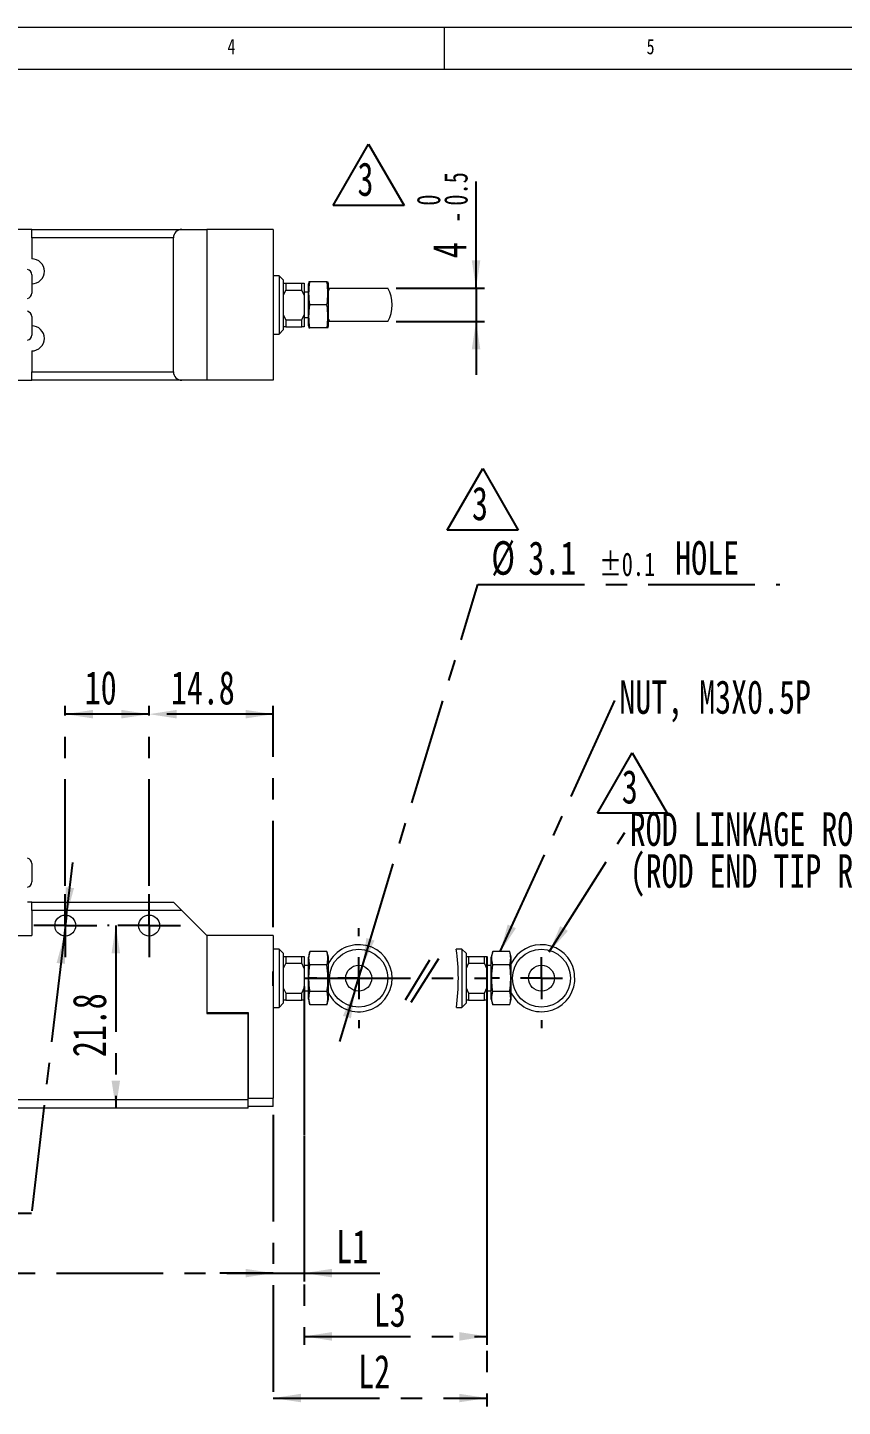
# Model space of a CAD drawing. Header units: millimetres. Extents: x 5 to 415, y 5 to 292.
# Drawn here: x 160.3 to 257.5, y 127.5 to 292 of the extents above; entities that cross this region are included whole.
import ezdxf

# ---------------------------------------------------------------- set-up
doc = ezdxf.new("R2010")
doc.units = ezdxf.units.MM
doc.linetypes.add('CENTERX2', pattern=[20.32, 12.7, -2.54, 2.54, -2.54])
doc.layers.add('CENTER_LINE', color=7, linetype='CENTERX2')
doc.layers.add('DIMENSION', color=7, linetype='Continuous')
doc.styles.add('SLDTEXTSTYLE0', font='TXT', dxfattribs={"width": 0.7})
doc.styles.add('SLDTEXTSTYLE3', font='TXT', dxfattribs={"width": 0.75})
doc.dimstyles.new('SLDDIMSTYLE0', dxfattribs={"dimtxt": 4, "dimasz": 3.302, "dimexe": 0, "dimexo": 0.0625, "dimgap": 1, "dimtad": 1, "dimrnd": 1e-09, "dimzin": 12, "dimdsep": 46, "dimtxsty": 'SLDTEXTSTYLE0', "dimsah": 1, "dimcen": 0.09, "dimadec": 0, "dimazin": 3, "dimtfac": 1, "dimtofl": 0, "dimtmove": 0, "dimatfit": 3, "dimfxl": 1, "dimfrac": 2, "dimtolj": 1, "dimtzin": 12, "dimarcsym": 0})
doc.dimstyles.new('SLDDIMSTYLE1', dxfattribs={"dimtxt": 4, "dimasz": 3.302, "dimexe": 0, "dimexo": 0.0625, "dimgap": 1, "dimtad": 1, "dimrnd": 1e-09, "dimzin": 12, "dimdsep": 46, "dimtxsty": 'SLDTEXTSTYLE0', "dimsah": 1, "dimcen": 0.09, "dimadec": 0, "dimazin": 3, "dimtfac": 1, "dimtmove": 0, "dimatfit": 0, "dimfxl": 1, "dimfrac": 2, "dimtolj": 1, "dimtzin": 12, "dimarcsym": 0})
doc.dimstyles.new('SLDDIMSTYLE2', dxfattribs={"dimtxt": 4, "dimasz": 3.302, "dimexe": 0, "dimexo": 0.0625, "dimgap": 1, "dimtad": 0, "dimtih": 1, "dimtoh": 1, "dimrnd": 1e-09, "dimzin": 12, "dimdsep": 46, "dimtxsty": 'SLDTEXTSTYLE0', "dimsah": 1, "dimcen": 0, "dimadec": 0, "dimazin": 3, "dimtol": 1, "dimtp": 0.1, "dimtm": 0.1, "dimtfac": 1, "dimtmove": 0, "dimatfit": 3, "dimfxl": 1, "dimfrac": 2, "dimtolj": 1, "dimarcsym": 0})
doc.dimstyles.new('SLDDIMSTYLE4', dxfattribs={"dimtxt": 4, "dimasz": 3.302, "dimexe": 0, "dimexo": 0.0625, "dimgap": 1, "dimtad": 0, "dimtih": 1, "dimtoh": 1, "dimrnd": 1e-09, "dimzin": 12, "dimdsep": 46, "dimtxsty": 'SLDTEXTSTYLE0', "dimsah": 1, "dimcen": 0, "dimadec": 0, "dimazin": 3, "dimtfac": 1, "dimtmove": 0, "dimatfit": 3, "dimfxl": 1, "dimfrac": 2, "dimtolj": 1, "dimtzin": 12, "dimarcsym": 0})
doc.dimstyles.new('SLDDIMSTYLE6', dxfattribs={"dimtxt": 0.18, "dimasz": 3.302, "dimexe": 0, "dimexo": 0.0625, "dimgap": 0, "dimtad": 0, "dimtih": 1, "dimtoh": 1, "dimdec": 0, "dimrnd": 1e-09, "dimzin": 0, "dimdsep": 46, "dimtxsty": 'Standard', "dimsah": 1, "dimcen": 0.09, "dimadec": 0, "dimazin": 0, "dimtfac": 3.302, "dimtdec": 0, "dimtofl": 0, "dimtmove": 0, "dimatfit": 3, "dimfxl": 1, "dimfrac": 2, "dimtolj": 1, "dimtzin": 0, "dimarcsym": 0})
doc.dimstyles.new('SLDDIMSTYLE8', dxfattribs={"dimtxt": 4, "dimasz": 3.302, "dimexe": 0, "dimexo": 0.0625, "dimgap": 1, "dimtad": 1, "dimrnd": 1e-09, "dimzin": 12, "dimdsep": 46, "dimtxsty": 'SLDTEXTSTYLE0', "dimsah": 1, "dimcen": 0.09, "dimadec": 0, "dimazin": 3, "dimtol": 1, "dimtm": 0.5, "dimtfac": 1, "dimtmove": 0, "dimatfit": 0, "dimfxl": 1, "dimfrac": 2, "dimtolj": 1, "dimarcsym": 0})

# ---------------------------------------------------------------- blocks, each defined once
blk = doc.blocks.new('SW_NOTE_0_1')
at = {"layer": 'CENTER_LINE', "color": 0}
for p, q in [((-2.92, -0.01), (1.31, 7.32)), ((1.31, 7.32), (5.55, -0.01)), ((5.55, -0.01), (-2.92, -0.01))]:
    blk.add_line(p, q, dxfattribs=at)
at = {"layer": 'CENTER_LINE', "color": 0, "insert": (0, 5.16), "char_height": 4, "attachment_point": 1, "style": 'SLDTEXTSTYLE0'}
blk.add_mtext('3', dxfattribs=at)
blk = doc.blocks.new('SW_NOTE_0_2')
at = {"layer": 'CENTER_LINE', "color": 0}
for p, q in [((-2.94, -0.01), (1.29, 7.33)), ((1.29, 7.33), (5.53, -0.01)), ((5.53, -0.01), (-2.94, -0.01))]:
    blk.add_line(p, q, dxfattribs=at)
at = {"layer": 'CENTER_LINE', "color": 0, "insert": (0, 5.16), "char_height": 4, "attachment_point": 1, "style": 'SLDTEXTSTYLE0'}
blk.add_mtext('3', dxfattribs=at)
blk = doc.blocks.new('SW_NOTE_0_3')
at = {"layer": 'CENTER_LINE', "color": 0}
for p, q in [((-2.91, -0.01), (1.25, 7.21)), ((1.25, 7.21), (5.42, -0.01)), ((5.42, -0.01), (-2.91, -0.01))]:
    blk.add_line(p, q, dxfattribs=at)
at = {"layer": 'CENTER_LINE', "color": 0, "insert": (0, 5.16), "char_height": 4, "attachment_point": 1, "style": 'SLDTEXTSTYLE0'}
blk.add_mtext('3', dxfattribs=at)
blk = doc.blocks.new('_D')
at = {"layer": 'CENTER_LINE'}
for p, q in [((215.12, 169.66), (215.12, 127.48)), ((189.62, 162.26), (189.62, 127.48)), ((189.62, 128.48), (215.12, 128.48))]:
    blk.add_line(p, q, dxfattribs=at)
for points in [[(189.62, 128.48), (192.92, 127.98), (192.92, 128.99)], [(215.12, 128.48), (211.82, 128.99), (211.82, 127.98)]]:
    blk.add_solid(points, dxfattribs=at)
at = {"layer": 'CENTER_LINE', "insert": (199.77, 133.64), "char_height": 4, "attachment_point": 1, "style": 'SLDTEXTSTYLE0'}
blk.add_mtext('L2', dxfattribs=at)
blk = doc.blocks.new('_D_8')
at = {"layer": 'CENTER_LINE'}
for p, q in [((174.82, 189.61), (174.82, 211.08)), ((189.62, 184.66), (189.62, 211.08)), ((189.62, 210.08), (174.82, 210.08))]:
    blk.add_line(p, q, dxfattribs=at)
for points in [[(174.82, 210.08), (178.12, 209.57), (178.12, 210.59)], [(189.62, 210.08), (186.32, 210.59), (186.32, 209.57)]]:
    blk.add_solid(points, dxfattribs=at)
at = {"layer": 'CENTER_LINE', "insert": (177.42, 215.24), "char_height": 4, "attachment_point": 1, "style": 'SLDTEXTSTYLE0'}
blk.add_mtext('14.8', dxfattribs=at)
blk = doc.blocks.new('_D_9')
at = {"layer": 'CENTER_LINE'}
for p, q in [((164.82, 189.61), (164.82, 211.08)), ((174.82, 189.61), (174.82, 211.08)), ((174.82, 210.08), (164.82, 210.08))]:
    blk.add_line(p, q, dxfattribs=at)
for points in [[(164.82, 210.08), (168.12, 209.57), (168.12, 210.59)], [(174.82, 210.08), (171.52, 210.59), (171.52, 209.57)]]:
    blk.add_solid(points, dxfattribs=at)
at = {"layer": 'CENTER_LINE', "insert": (167.14, 215.24), "char_height": 4, "attachment_point": 1, "style": 'SLDTEXTSTYLE0'}
blk.add_mtext('10', dxfattribs=at)
blk = doc.blocks.new('_D_10')
at = {"layer": 'CENTER_LINE'}
for p, q in [((170.07, 184.86), (169.85, 184.86)), ((170.85, 184.86), (170.85, 163.06))]:
    blk.add_line(p, q, dxfattribs=at)
for points in [[(170.85, 184.86), (170.34, 181.55), (171.35, 181.55)], [(170.85, 163.06), (171.35, 166.36), (170.34, 166.36)]]:
    blk.add_solid(points, dxfattribs=at)
at = {"layer": 'CENTER_LINE', "insert": (165.69, 169.16), "char_height": 4, "attachment_point": 1, "rotation": 90, "style": 'SLDTEXTSTYLE0'}
blk.add_mtext('21.8', dxfattribs=at)
blk = doc.blocks.new('_D_12')
at = {"layer": 'CENTER_LINE'}
for p, q in [((102.82, 173.46), (102.82, 142.39)), ((189.62, 162.26), (189.62, 142.39)), ((102.82, 143.39), (189.62, 143.39))]:
    blk.add_line(p, q, dxfattribs=at)
for points in [[(102.82, 143.39), (106.12, 142.88), (106.12, 143.9)], [(189.62, 143.39), (186.32, 143.9), (186.32, 142.88)]]:
    blk.add_solid(points, dxfattribs=at)
at = {"layer": 'CENTER_LINE', "insert": (141.42, 148.55), "char_height": 4, "attachment_point": 1, "style": 'SLDTEXTSTYLE0'}
blk.add_mtext('86.8', dxfattribs=at)
blk = doc.blocks.new('_D_13')
at = {"layer": 'CENTER_LINE'}
for p, q in [((193.32, 174.98), (193.32, 142.39)), ((189.62, 162.26), (189.62, 142.39)), ((189.62, 143.39), (183.27, 143.39)), ((189.62, 143.39), (193.32, 143.39)), ((193.32, 143.39), (202.36, 143.39))]:
    blk.add_line(p, q, dxfattribs=at)
for points in [[(189.62, 143.39), (186.32, 143.9), (186.32, 142.88)], [(193.32, 143.39), (196.62, 142.88), (196.62, 143.9)]]:
    blk.add_solid(points, dxfattribs=at)
at = {"layer": 'CENTER_LINE', "insert": (197.15, 148.55), "char_height": 4, "attachment_point": 1, "style": 'SLDTEXTSTYLE0'}
blk.add_mtext('L1', dxfattribs=at)
blk = doc.blocks.new('_D_14')
at = {"layer": 'CENTER_LINE'}
for p, q in [((164.97, 186.1), (165.71, 192.4)), ((164.97, 186.1), (164.67, 183.61)), ((164.67, 183.61), (160.78, 150.51)), ((160.78, 150.51), (110.12, 150.51))]:
    blk.add_line(p, q, dxfattribs=at)
for points in [[(164.97, 186.1), (165.86, 189.32), (164.85, 189.44)], [(164.67, 183.61), (163.78, 180.39), (164.79, 180.28)]]:
    blk.add_solid(points, dxfattribs=at)
at = {"layer": 'CENTER_LINE', "char_height": 4, "attachment_point": 1, "style": 'SLDTEXTSTYLE0'}
for s, insert in [('2-M3X0.5P TAP HOLE', (110.12, 160.32)), ('DEPTH 8.5', (122.74, 155.66))]:
    blk.add_mtext(s, dxfattribs=dict(at, insert=insert))
blk = doc.blocks.new('_D_16')
at = {"layer": 'CENTER_LINE'}
for p, q in [((200.27, 180.06), (214.05, 225.57)), ((214.05, 225.57), (250.07, 225.57)), ((199.37, 177.09), (200.27, 180.06)), ((199.37, 177.09), (197.53, 171.02))]:
    blk.add_line(p, q, dxfattribs=at)
for points in [[(200.27, 180.06), (201.71, 183.07), (200.74, 183.37)], [(199.37, 177.09), (197.93, 174.08), (198.9, 173.79)]]:
    blk.add_solid(points, dxfattribs=at)
at = {"layer": 'CENTER_LINE', "attachment_point": 1, "style": 'SLDTEXTSTYLE0'}
for s, insert, char_height in [('%%c', (215.64, 230.72), 4), ('3.1', (220.06, 230.72), 4), ('HOLE', (237.58, 230.72), 4), ('±0.1', (228.53, 229.37), 2.8)]:
    blk.add_mtext(s, dxfattribs=dict(at, insert=insert, char_height=char_height))
blk = doc.blocks.new('SW_CENTERMARKSYMBOL_1')
at = {"layer": 'CENTER_LINE', "color": 0}
for p, q in [((0, 2.5), (0, 3.75)), ((0, 0), (0, 2.5)), ((-2.5, 0), (-3.75, 0)), ((0, 0), (-2.5, 0)), ((0, 0), (0, -2.5)), ((0, 0), (2.5, 0)), ((2.5, 0), (3.75, 0)), ((0, -2.5), (0, -3.75))]:
    blk.add_line(p, q, dxfattribs=at)
blk = doc.blocks.new('SW_CENTERMARKSYMBOL_2')
at = {"layer": 'CENTER_LINE', "color": 0}
for p, q in [((0, 2.5), (0, 3.75)), ((0, 0), (0, 2.5)), ((-2.5, 0), (-3.75, 0)), ((0, 0), (-2.5, 0)), ((0, 0), (0, -2.5)), ((0, 0), (2.5, 0)), ((2.5, 0), (3.75, 0)), ((0, -2.5), (0, -3.75))]:
    blk.add_line(p, q, dxfattribs=at)
blk = doc.blocks.new('SW_CENTERMARKSYMBOL_3')
at = {"layer": 'CENTER_LINE', "color": 0}
for p, q in [((0, 5), (0, 5.96)), ((0, 0), (0, 2.5)), ((-5, 0), (-5.96, 0)), ((0, 0), (-2.5, 0)), ((0, 0), (0, -2.5)), ((0, 0), (2.5, 0)), ((5, 0), (5.96, 0)), ((0, -5), (0, -5.96))]:
    blk.add_line(p, q, dxfattribs=at)
blk = doc.blocks.new('_D_24')
at = {"layer": 'CENTER_LINE'}
for p, q in [((213.82, 260.92), (213.82, 275.59)), ((204.28, 260.92), (214.82, 260.92)), ((213.82, 260.92), (213.82, 256.92)), ((204.28, 256.92), (214.82, 256.92)), ((213.82, 256.92), (213.82, 250.57))]:
    blk.add_line(p, q, dxfattribs=at)
for points in [[(213.82, 260.92), (214.33, 264.22), (213.31, 264.22)], [(213.82, 256.92), (213.31, 253.61), (214.33, 253.61)]]:
    blk.add_solid(points, dxfattribs=at)
at = {"layer": 'CENTER_LINE', "attachment_point": 1, "rotation": 90, "style": 'SLDTEXTSTYLE0'}
for s, insert, char_height in [('0.5', (210.01, 270.75), 2.8), ('0', (206.75, 270.75), 2.8), ('-', (210.01, 268.72), 2.8), ('4', (208.66, 264.49), 4)]:
    blk.add_mtext(s, dxfattribs=dict(at, insert=insert, char_height=char_height))
blk = doc.blocks.new('_D_29')
at = {"layer": 'CENTER_LINE'}
for p, q in [((193.32, 177.58), (193.32, 134.84)), ((215.12, 177.58), (215.12, 134.84)), ((193.32, 135.84), (215.12, 135.84))]:
    blk.add_line(p, q, dxfattribs=at)
for points in [[(193.32, 135.84), (196.62, 135.33), (196.62, 136.35)], [(215.12, 135.84), (211.82, 136.35), (211.82, 135.33)]]:
    blk.add_solid(points, dxfattribs=at)
at = {"layer": 'CENTER_LINE', "insert": (201.62, 140.99), "char_height": 4, "attachment_point": 1, "style": 'SLDTEXTSTYLE0'}
blk.add_mtext('L3', dxfattribs=at)
blk = doc.blocks.new('SW_NOTE_0_11')
at = {"layer": 'CENTER_LINE', "color": 0, "insert": (0.53, 2.43), "char_height": 4, "attachment_point": 1, "style": 'SLDTEXTSTYLE0'}
blk.add_mtext('NUT, M3X0.5P', dxfattribs=at)
blk = doc.blocks.new('SW_NOTE_0_12')
at = {"layer": 'CENTER_LINE', "color": 0, "char_height": 4, "attachment_point": 1, "style": 'SLDTEXTSTYLE0'}
for s, insert in [('ROD LINKAGE ROUND', (0.6, 2.4)), ('(ROD END TIP ROUND)', (0.6, -2.6))]:
    blk.add_mtext(s, dxfattribs=dict(at, insert=insert))
blk = doc.blocks.new('SW_CENTERMARKSYMBOL_10')
at = {"layer": 'CENTER_LINE', "color": 0}
for p, q in [((0, 0), (0, 2.5)), ((-5, 0), (-5.96, 0)), ((0, 0), (-2.5, 0)), ((0, 0), (0, -2.5)), ((0, 0), (2.5, 0)), ((0, -5), (0, -5.96))]:
    blk.add_line(p, q, dxfattribs=at)

msp = doc.modelspace()

# ---------------------------------------------------------------- linework, layer by layer
at = {"color": 7, "linetype": 'Continuous', "lineweight": 18}
for p, q in [((415, 292), (5, 292)), ((210, 292), (210, 287)), ((410.25, 287), (10, 287)), ((160.819, 267.917), (117.619, 267.917)), ((160.819, 267.917), (178.719, 267.917)), ((160.819, 266.917), (160.819, 267.917)), ((177.719, 266.917), (160.819, 266.917)), ((160.819, 266.917), (160.819, 264.417)), ((177.719, 250.917), (177.719, 266.917)), ((178.719, 267.917), (181.719, 267.917)), ((189.619, 267.917), (181.719, 267.917)), ((181.719, 267.917), (181.719, 249.917)), ((189.619, 267.917), (189.619, 249.917)), ((160.819, 262.517), (160.819, 260.317)), ((190.319, 262.397), (189.619, 262.397)), ((190.819, 261.897), (190.319, 262.397)), ((190.319, 262.397), (190.319, 255.437)), ((190.819, 261.897), (190.819, 255.937)), ((193.886, 261.667), (193.819, 261.417)), ((196.038, 261.667), (194, 261.667)), ((196.219, 261.417), (196.152, 261.667)), ((190.819, 261.511), (191.12, 261.511)), ((191.12, 260.689), (190.819, 260.076)), ((191.12, 261.511), (191.12, 260.689)), ((191.12, 261.511), (193.019, 261.511)), ((191.12, 260.689), (193.019, 260.689)), ((193.019, 260.689), (193.019, 261.511)), ((193.019, 261.511), (193.319, 261.511)), ((193.319, 260.078), (193.019, 260.689)), ((193.319, 261.511), (193.319, 260.078)), ((193.819, 260.417), (193.319, 260.417)), ((193.319, 260.078), (193.319, 257.743)), ((193.819, 256.417), (193.819, 261.417)), ((196.219, 256.417), (196.219, 261.417)), ((196.355, 260.917), (203.283, 260.917)), ((196.038, 258.917), (194, 258.917)), ((160.819, 257.517), (160.819, 255.317)), ((190.819, 257.743), (191.119, 257.132)), ((191.119, 257.132), (193.019, 257.132)), ((191.119, 257.132), (191.119, 256.311)), ((193.019, 257.132), (193.319, 257.743)), ((193.019, 256.311), (193.019, 257.132)), ((193.319, 257.743), (193.319, 256.311)), ((193.319, 257.417), (193.819, 257.417)), ((203.283, 256.917), (196.355, 256.917)), ((189.619, 255.437), (190.319, 255.437)), ((190.319, 255.437), (190.819, 255.937)), ((191.119, 256.311), (190.819, 256.311)), ((191.119, 256.311), (193.019, 256.311)), ((193.319, 256.311), (193.019, 256.311)), ((193.819, 256.417), (193.886, 256.167)), ((196.038, 256.167), (194, 256.167)), ((196.152, 256.167), (196.219, 256.417)), ((160.819, 253.417), (160.819, 250.917)), ((160.819, 250.917), (177.719, 250.917)), ((160.819, 249.917), (160.819, 250.917)), ((117.619, 249.917), (160.819, 249.917)), ((178.719, 249.917), (160.819, 249.917)), ((181.719, 249.917), (178.719, 249.917)), ((189.619, 249.917), (181.719, 249.917)), ((160.819, 192.259), (160.819, 191.159)), ((160.819, 191.159), (160.819, 190.059)), ((160.819, 187.656), (160.319, 187.656)), ((160.819, 187.656), (177.719, 187.656)), ((160.819, 186.656), (160.819, 187.656)), ((177.719, 187.656), (178.719, 186.656)), ((160.819, 186.656), (160.819, 183.656)), ((178.719, 186.656), (160.819, 186.656)), ((181.719, 183.656), (178.719, 186.656)), ((117.619, 183.656), (160.819, 183.656)), ((181.719, 183.656), (181.719, 174.486)), ((189.619, 183.656), (181.719, 183.656)), ((181.719, 183.656), (181.719, 174.356)), ((189.619, 183.656), (189.619, 164.256)), ((190.319, 182.056), (189.619, 182.056)), ((190.819, 181.556), (190.319, 182.056)), ((190.319, 182.056), (190.319, 175.103)), ((190.819, 181.556), (190.819, 175.602)), ((190.819, 181.176), (191.119, 181.176)), ((191.119, 181.176), (191.119, 180.355)), ((191.119, 181.176), (193.019, 181.176)), ((193.019, 180.355), (193.019, 181.176)), ((193.019, 181.176), (193.319, 181.176)), ((193.319, 181.176), (193.319, 179.744)), ((194, 181.752), (193.819, 181.076)), ((193.819, 178.576), (193.819, 181.076)), ((196.038, 181.752), (194, 181.752)), ((196.219, 181.076), (196.038, 181.752)), ((196.219, 178.576), (196.219, 181.076)), ((212.124, 182.056), (211.457, 182.056)), ((212.624, 181.556), (212.124, 182.056)), ((212.124, 182.056), (212.124, 175.103)), ((212.624, 181.556), (212.624, 175.602)), ((212.624, 181.176), (212.924, 181.176)), ((212.924, 181.176), (212.924, 180.355)), ((212.924, 181.176), (214.824, 181.176)), ((214.824, 180.355), (214.824, 181.176)), ((214.824, 181.176), (215.124, 181.176)), ((215.124, 181.176), (215.124, 179.744)), ((215.805, 181.752), (215.624, 181.076)), ((215.624, 178.576), (215.624, 181.076)), ((217.843, 181.752), (215.805, 181.752)), ((218.024, 181.076), (217.843, 181.752)), ((218.024, 178.576), (218.024, 181.076)), ((191.119, 180.355), (190.819, 179.744)), ((191.119, 180.355), (193.019, 180.355)), ((193.319, 179.744), (193.019, 180.355)), ((193.819, 180.076), (193.319, 180.076)), ((193.319, 179.744), (193.319, 177.409)), ((196.038, 180.164), (194, 180.164)), ((212.924, 180.355), (212.624, 179.744)), ((212.924, 180.355), (214.824, 180.355)), ((215.124, 179.744), (214.824, 180.355)), ((215.624, 180.076), (215.124, 180.076)), ((215.124, 179.744), (215.124, 177.409)), ((217.843, 180.164), (215.805, 180.164)), ((193.819, 176.076), (193.819, 178.576)), ((196.219, 176.076), (196.219, 178.576)), ((215.624, 176.076), (215.624, 178.576)), ((218.024, 176.076), (218.024, 178.576)), ((190.819, 177.409), (191.119, 176.798)), ((191.119, 176.798), (193.019, 176.798)), ((191.119, 176.798), (191.119, 175.976)), ((193.019, 176.798), (193.319, 177.409)), ((193.019, 175.976), (193.019, 176.798)), ((193.319, 177.409), (193.319, 175.976)), ((193.319, 177.076), (193.819, 177.076)), ((193.819, 176.076), (194, 175.401)), ((196.038, 176.989), (194, 176.989)), ((196.038, 175.401), (196.219, 176.076)), ((212.624, 177.409), (212.924, 176.798)), ((212.924, 176.798), (214.824, 176.798)), ((212.924, 176.798), (212.924, 175.976)), ((214.824, 176.798), (215.124, 177.409)), ((214.824, 175.976), (214.824, 176.798)), ((215.124, 177.409), (215.124, 175.976)), ((215.124, 177.076), (215.624, 177.076)), ((215.624, 176.076), (215.805, 175.401)), ((217.843, 176.989), (215.805, 176.989)), ((217.843, 175.401), (218.024, 176.076)), ((181.719, 174.486), (186.619, 174.486)), ((186.619, 174.486), (186.619, 164.256)), ((189.619, 175.096), (190.319, 175.096)), ((190.319, 175.096), (190.819, 175.596)), ((190.319, 175.103), (190.319, 175.096)), ((191.119, 175.976), (190.819, 175.976)), ((190.819, 175.602), (190.819, 175.596)), ((191.119, 175.976), (193.019, 175.976)), ((193.319, 175.976), (193.019, 175.976)), ((196.038, 175.401), (194, 175.401)), ((211.471, 175.096), (212.124, 175.096)), ((212.124, 175.096), (212.624, 175.596)), ((212.124, 175.103), (212.124, 175.096)), ((212.924, 175.976), (212.624, 175.976)), ((212.624, 175.602), (212.624, 175.596)), ((212.924, 175.976), (214.824, 175.976)), ((215.124, 175.976), (214.824, 175.976)), ((217.843, 175.401), (215.805, 175.401)), ((181.719, 174.356), (186.619, 174.356)), ((186.619, 164.056), (186.619, 174.356)), ((186.619, 164.056), (117.619, 164.056)), ((186.619, 163.056), (117.619, 163.056)), ((186.619, 164.256), (189.619, 164.256)), ((186.619, 163.056), (186.619, 164.056)), ((189.619, 163.256), (186.619, 163.256)), ((189.619, 163.256), (189.619, 164.256))]:
    msp.add_line(p, q, dxfattribs=at)
for centre, radius in [((164.819, 184.856), 1.25), ((174.819, 184.856), 1.25), ((199.819, 178.576), 3.464), ((221.624, 178.576), 3.464), ((199.819, 178.576), 1.55), ((221.624, 178.576), 1.55)]:
    msp.add_circle(centre, radius, dxfattribs=at)
for centre, radius, start, end in [((178.719, 266.917), 1, 90, 180), ((160.819, 262.917), 1.5, 270, 90), ((160.169, 262.517), 0.65, 0, 76.65764), ((160.169, 260.317), 0.65, 283.34236, 0), ((199.819, 258.917), 4, 150, 154.15807), ((199.819, 258.917), 4, 330, 30), ((160.169, 257.517), 0.65, 0, 76.65764), ((199.819, 258.917), 4, 205.84193, 210), ((160.169, 255.317), 0.65, 283.34236, 0), ((160.819, 254.917), 1.5, 270, 90), ((178.719, 250.917), 1, 180, 270), ((160.169, 192.259), 0.65, 0, 76.65764), ((160.169, 190.059), 0.65, 283.34236, 0), ((199.819, 178.576), 4, 205.84193, 154.15807), ((186.745, 178.527), 24.963, 352.10181, 8.12862), ((221.62, 178.583), 3.994, 11.47768, 154.22175), ((193.58, 177.03), 32.041, 2.09528, 4.20188), ((221.621, 178.571), 3.995, 205.78846, 354.69735)]:
    msp.add_arc(centre, radius, start, end, dxfattribs=at)
for points, knots in [([(194, 261.667), (193.938, 261.667), (193.866, 261.667), (193.894, 261.667), (193.898, 261.667)], [0, 0, 0, 0, 0.866865, 1, 1, 1, 1]), ([(194, 258.917), (193.944, 259.371), (193.829, 260.287), (193.943, 261.204), (194, 261.667)], [0, 0, 0, 0, 0.4952157, 1, 1, 1, 1]), ([(196.038, 258.917), (196.095, 259.371), (196.209, 260.287), (196.096, 261.204), (196.038, 261.667)], [0, 0, 0, 0, 0.4952157, 1, 1, 1, 1]), ([(196.038, 261.667), (196.101, 261.667), (196.173, 261.667), (196.144, 261.667), (196.141, 261.667)], [0, 0, 0, 0, 0.866865, 1, 1, 1, 1]), ([(194, 256.167), (193.944, 256.621), (193.829, 257.537), (193.943, 258.454), (194, 258.917)], [0, 0, 0, 0, 0.4952157, 1, 1, 1, 1]), ([(196.038, 256.167), (196.095, 256.621), (196.209, 257.537), (196.096, 258.454), (196.038, 258.917)], [0, 0, 0, 0, 0.4952157, 1, 1, 1, 1]), ([(193.897, 256.167), (193.894, 256.167), (193.865, 256.167), (193.937, 256.167), (194, 256.167)], [0, 0, 0, 0, 0.1199046, 1, 1, 1, 1]), ([(196.142, 256.167), (196.145, 256.167), (196.174, 256.167), (196.102, 256.167), (196.038, 256.167)], [0, 0, 0, 0, 0.1199046, 1, 1, 1, 1]), ([(194, 180.164), (193.944, 180.426), (193.829, 180.955), (193.943, 181.485), (194, 181.752)], [0, 0, 0, 0, 0.4952157, 1, 1, 1, 1]), ([(196.038, 180.164), (196.095, 180.426), (196.209, 180.955), (196.096, 181.485), (196.038, 181.752)], [0, 0, 0, 0, 0.4952157, 1, 1, 1, 1]), ([(215.805, 180.164), (215.748, 180.426), (215.634, 180.955), (215.748, 181.485), (215.805, 181.752)], [0, 0, 0, 0, 0.49528817, 1, 1, 1, 1]), ([(217.843, 180.164), (217.9, 180.426), (218.014, 180.955), (217.9, 181.485), (217.843, 181.752)], [0, 0, 0, 0, 0.49528817, 1, 1, 1, 1]), ([(194, 176.989), (193.984, 177.122), (193.909, 177.712), (193.851, 178.777), (193.95, 179.699), (194, 180.164)], [0, 0, 0, 0, 0.1269715, 0.560077, 1, 1, 1, 1]), ([(196.038, 176.989), (196.055, 177.122), (196.129, 177.712), (196.188, 178.777), (196.089, 179.699), (196.038, 180.164)], [0, 0, 0, 0, 0.1269715, 0.560077, 1, 1, 1, 1]), ([(215.805, 176.989), (215.788, 177.122), (215.714, 177.712), (215.655, 178.777), (215.755, 179.699), (215.805, 180.164)], [0, 0, 0, 0, 0.1269714, 0.560077, 1, 1, 1, 1]), ([(217.843, 176.989), (217.86, 177.122), (217.934, 177.712), (217.993, 178.777), (217.893, 179.699), (217.843, 180.164)], [0, 0, 0, 0, 0.1269715, 0.560077, 1, 1, 1, 1]), ([(194, 175.401), (193.944, 175.663), (193.829, 176.192), (193.943, 176.721), (194, 176.989)], [0, 0, 0, 0, 0.49521567, 1, 1, 1, 1]), ([(196.038, 175.401), (196.095, 175.663), (196.209, 176.192), (196.096, 176.721), (196.038, 176.989)], [0, 0, 0, 0, 0.4952157, 1, 1, 1, 1]), ([(215.805, 175.401), (215.748, 175.663), (215.634, 176.192), (215.748, 176.721), (215.805, 176.989)], [0, 0, 0, 0, 0.4952881, 1, 1, 1, 1]), ([(217.843, 175.401), (217.9, 175.663), (218.014, 176.192), (217.9, 176.721), (217.843, 176.989)], [0, 0, 0, 0, 0.4952881, 1, 1, 1, 1])]:
    msp.add_open_spline(points, degree=3, knots=knots, dxfattribs=at)
at = {"layer": 'CENTER_LINE'}
for p, q in [((215.124, 181.176), (215.124, 170.66)), ((189.619, 177.656), (189.619, 179.371)), ((193.319, 178.576), (215.124, 178.576))]:
    msp.add_line(p, q, dxfattribs=at)
at = {"layer": 'DIMENSION'}
for p, q in [((208.281, 180.735), (205.368, 175.959)), ((209.346, 180.897), (206.054, 175.697))]:
    msp.add_line(p, q, dxfattribs=at)

# ---------------------------------------------------------------- block references
at = {"layer": 'CENTER_LINE'}
for name, p in [('SW_NOTE_0_1', (199.677, 270.763)), ('SW_NOTE_0_2', (213.333, 232.063)), ('SW_NOTE_0_11', (230.386, 211.7)), ('SW_NOTE_0_3', (231.207, 198.261)), ('SW_NOTE_0_12', (231.552, 195.966)), ('SW_CENTERMARKSYMBOL_1', (164.819, 184.856)), ('SW_CENTERMARKSYMBOL_2', (174.819, 184.856)), ('SW_CENTERMARKSYMBOL_3', (199.819, 178.576)), ('SW_CENTERMARKSYMBOL_10', (221.624, 178.576))]:
    msp.add_blockref(name, p, dxfattribs=at)

# ---------------------------------------------------------------- texts
at = {"color": 7, "linetype": 'Continuous', "lineweight": 0, "char_height": 1.852, "attachment_point": 1, "style": 'SLDTEXTSTYLE3'}
for s, insert in [('4', (184.167, 290.668)), ('5', (234.167, 290.668))]:
    msp.add_mtext(s, dxfattribs=dict(at, insert=insert))

# ---------------------------------------------------------------- dimensions: what is measured, and where the dimension line sits
at = {"layer": 'CENTER_LINE'}
for base, p1, p2, dimstyle, picture, middle in [((213.819, 256.917), (203.283, 260.917), (203.283, 256.917), 'SLDDIMSTYLE8', '_D_24', (213.819, 270.039)), ((170.846, 163.056), (171.069, 184.856), (186.619, 163.056), 'SLDDIMSTYLE0', '_D_10', (170.846, 173.956))]:
    dim = msp.add_linear_dim(base=base, p1=p1, p2=p2, angle=90, dimstyle=dimstyle, dxfattribs=at)
    dim.commit()
    dim.dimension.update_dxf_attribs({"geometry": picture, "text_midpoint": middle, "dimtype": 160})
dim = msp.add_diameter_dim_2p(p1=(200.269, 180.06), p2=(199.37, 177.093), text='<> HOLE', dimstyle='SLDDIMSTYLE2', dxfattribs=at)
dim.commit()
dim.dimension.update_dxf_attribs({"geometry": '_D_16', "text_midpoint": (232.854, 228.398), "dimtype": 163})
for base, p1, p2, dimstyle, picture, middle in [((164.819, 210.083), (174.819, 188.606), (164.819, 188.606), 'SLDDIMSTYLE0', '_D_9', (169.819, 210.083)), ((174.819, 210.083), (189.619, 183.656), (174.819, 188.606), 'SLDDIMSTYLE0', '_D_8', (182.219, 210.083)), ((189.619, 143.389), (102.819, 174.459), (189.619, 163.256), 'SLDDIMSTYLE0', '_D_12', (146.219, 143.389)), ((193.319, 143.389), (189.619, 163.256), (193.319, 175.976), 'SLDDIMSTYLE1', '_D_13', (199.757, 143.389)), ((215.124, 128.4841), (189.6194, 163.2563), (215.124, 170.6603), 'SLDDIMSTYLE0', '_D', (202.3717, 128.4841))]:
    dim = msp.add_linear_dim(base=base, p1=p1, p2=p2, dimstyle=dimstyle, dxfattribs=at)
    dim.commit()
    dim.dimension.update_dxf_attribs({"geometry": picture, "text_midpoint": middle, "dimtype": 160})
dim = msp.add_diameter_dim_2p(p1=(164.673, 183.615), p2=(164.966, 186.098), text='2-M3X0.5P TAP HOLE\\PDEPTH 8.5', dimstyle='SLDDIMSTYLE4', override={"dimpost": '<>'}, dxfattribs=at)
dim.commit()
dim.dimension.update_dxf_attribs({"geometry": '_D_14', "text_midpoint": (134.653, 155.169), "dimtype": 163})
dim = msp.add_linear_dim(base=(215.124, 135.837), p1=(193.319, 178.576), p2=(215.124, 178.576), text='L3', dimstyle='SLDDIMSTYLE0', dxfattribs=at)
dim.commit()
dim.dimension.update_dxf_attribs({"geometry": '_D_29', "text_midpoint": (204.222, 135.837), "dimtype": 160})

# ---------------------------------------------------------------- leaders
for points in [[(216.717, 181.752), (230.386, 211.7)], [(222.56, 181.717), (231.552, 195.966)]]:
    msp.add_leader(points, dimstyle='SLDDIMSTYLE6', dxfattribs=at)

doc.saveas('drawing.dxf')
